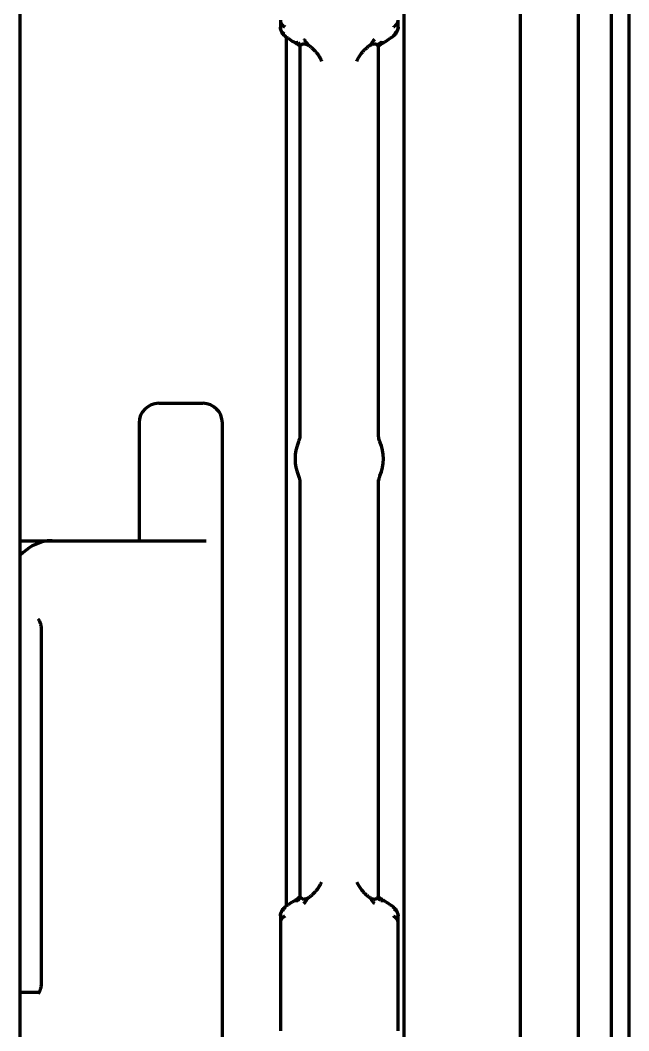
# Model space of a CAD drawing. Header units: inches. Extents: x 904 to 7172, y 213 to 5528.
# Drawn here: x 1052.3 to 1083.3, y 2190.1 to 2241.6 of the extents above; entities that cross this region are included whole.
import ezdxf

# ---------------------------------------------------------------- set-up
doc = ezdxf.new("R2010")
doc.units = ezdxf.units.IN

msp = doc.modelspace()

# ---------------------------------------------------------------- linework, layer by layer
at = {"linetype": 'Continuous', "lineweight": 70}
for p, q in [((1083.26, 3702.122), (1083.26, 2036.922)), ((1052.26, 2062.722), (1052.26, 3700.722)), ((1071.81, 2133.122), (1071.81, 2283.734)), ((1077.73, 2282.816), (1077.73, 2187.572)), ((1080.698, 2187.572), (1080.698, 2282.333)), ((1082.371, 2187.572), (1082.371, 2282.07)), ((1065.756, 2240.926), (1065.713, 2240.872)), ((1071.306, 2240.872), (1071.263, 2240.926)), ((1065.81, 2240.751), (1065.81, 2196.497)), ((1066.51, 2240.317), (1066.51, 2220.372)), ((1070.509, 2220.547), (1070.509, 2240.317)), ((1059.313, 2222.122), (1061.556, 2222.122)), ((1058.313, 2221.122), (1058.313, 2215.122)), ((1062.556, 2083.122), (1062.556, 2221.122)), ((1070.583, 2220.17), (1070.584, 2220.167)), ((1066.436, 2218.424), (1066.435, 2218.426)), ((1070.509, 2196.976), (1070.509, 2218.221)), ((1066.51, 2218.046), (1066.51, 2196.976)), ((1052.259, 2215.122), (1053.895, 2215.122)), ((1053.895, 2215.122), (1060.587, 2215.122)), ((1060.587, 2215.122), (1061.729, 2215.122)), ((1053.328, 2210.55), (1053.328, 2192.622)), ((1066.51, 2196.975), (1066.554, 2196.924)), ((1065.713, 2196.422), (1065.756, 2196.368)), ((1071.263, 2196.368), (1071.306, 2196.422)), ((1065.51, 2195.647), (1065.51, 2190.146)), ((1071.51, 2190.146), (1071.51, 2195.647)), ((1052.259, 2192.122), (1053.225, 2192.122))]:
    msp.add_line(p, q, dxfattribs=at)
for centre, radius, start, end in [((1068.51, 2244.397), 4.5, 231.5767, 240.0016), ((1068.51, 2244.397), 4.5, 299.9984, 308.4325), ((1059.313, 2221.122), 1, 90, 180), ((1061.556, 2221.122), 1, 0, 90), ((1068.51, 2219.297), 2.25, 157.2326, 202.7674), ((1068.51, 2219.297), 2.25, 337.2326, 22.7674), ((1068.51, 2192.897), 4.5, 119.9984, 128.4327), ((1068.51, 2192.897), 4.5, 51.5776, 60.0016)]:
    msp.add_arc(centre, radius, start, end, dxfattribs=at)
for centre, major_axis, ratio, start_param, end_param in [((1070.997, 2241.265), (0.312, -0.391), 0.210527, 6.282797, 6.783546), ((1071.497, 2239.215), (1.342, 0.629), 0.999709, 1.654921, 1.870025), ((1053.872, 2210.122), (0, -5), 0.615661, 3.249494, 3.692868), ((1065.522, 2198.079), (1.342, 0.629), 0.999709, 4.796504, 5.011608), ((1066.022, 2196.029), (-0.312, 0.391), 0.212305, 6.282869, 6.783619)]:
    msp.add_ellipse(centre, major_axis=major_axis, ratio=ratio, start_param=start_param, end_param=end_param, dxfattribs=at)
for points, knots in [([(1065.51, 2241.646), (1065.51, 2241.643), (1065.51, 2241.638), (1065.51, 2241.629), (1065.511, 2241.621), (1065.511, 2241.613), (1065.512, 2241.605), (1065.513, 2241.597), (1065.515, 2241.589), (1065.516, 2241.582), (1065.518, 2241.574), (1065.52, 2241.567), (1065.522, 2241.56), (1065.524, 2241.553), (1065.526, 2241.546), (1065.528, 2241.54), (1065.53, 2241.533), (1065.533, 2241.527), (1065.535, 2241.521), (1065.538, 2241.515), (1065.541, 2241.509), (1065.543, 2241.504), (1065.546, 2241.498), (1065.549, 2241.493), (1065.551, 2241.488), (1065.554, 2241.483), (1065.557, 2241.478), (1065.56, 2241.473), (1065.563, 2241.469), (1065.565, 2241.464), (1065.571, 2241.456), (1065.58, 2241.443), (1065.593, 2241.427), (1065.606, 2241.412), (1065.621, 2241.397), (1065.635, 2241.383), (1065.651, 2241.37), (1065.667, 2241.357), (1065.683, 2241.345), (1065.7, 2241.334), (1065.716, 2241.324), (1065.728, 2241.317), (1065.734, 2241.314)], [0, 0, 0, 0, 0.022145, 0.043936, 0.06537, 0.086448, 0.107169, 0.12753, 0.147533, 0.167177, 0.186461, 0.205385, 0.223948, 0.242152, 0.259995, 0.277478, 0.294602, 0.311365, 0.327769, 0.343815, 0.359501, 0.37483, 0.389801, 0.404416, 0.418674, 0.432577, 0.446125, 0.459319, 0.47216, 0.484648, 0.496785, 0.546297, 0.595032, 0.642993, 0.690188, 0.736624, 0.782312, 0.827263, 0.871492, 0.915013, 0.957843, 1, 1, 1, 1]), ([(1065.51, 2241.289), (1065.51, 2241.285), (1065.51, 2241.278), (1065.51, 2241.267), (1065.511, 2241.257), (1065.511, 2241.246), (1065.512, 2241.236), (1065.513, 2241.227), (1065.515, 2241.217), (1065.516, 2241.208), (1065.517, 2241.199), (1065.519, 2241.19), (1065.521, 2241.182), (1065.522, 2241.174), (1065.524, 2241.166), (1065.526, 2241.158), (1065.528, 2241.151), (1065.53, 2241.144), (1065.532, 2241.137), (1065.534, 2241.13), (1065.536, 2241.124), (1065.538, 2241.118), (1065.54, 2241.112), (1065.542, 2241.106), (1065.544, 2241.101), (1065.546, 2241.095), (1065.548, 2241.091), (1065.55, 2241.086), (1065.552, 2241.081), (1065.554, 2241.077), (1065.556, 2241.073), (1065.557, 2241.069), (1065.559, 2241.066), (1065.561, 2241.062), (1065.565, 2241.052), (1065.574, 2241.036), (1065.587, 2241.013), (1065.6, 2240.992), (1065.615, 2240.972), (1065.63, 2240.952), (1065.645, 2240.934), (1065.661, 2240.917), (1065.678, 2240.901), (1065.694, 2240.886), (1065.706, 2240.877), (1065.711, 2240.873)], [0, 0, 0, 0, 0.022871, 0.045255, 0.067151, 0.088558, 0.109477, 0.129906, 0.149846, 0.169295, 0.188253, 0.206721, 0.224697, 0.242183, 0.259177, 0.27568, 0.291693, 0.307214, 0.322245, 0.336784, 0.350834, 0.364392, 0.377461, 0.39004, 0.40213, 0.41373, 0.424842, 0.435464, 0.445599, 0.455245, 0.464404, 0.473075, 0.481259, 0.488956, 0.496167, 0.551431, 0.605603, 0.658683, 0.710673, 0.761578, 0.8114, 0.860146, 0.907823, 0.954438, 1, 1, 1, 1]), ([(1065.709, 2240.952), (1065.706, 2240.954), (1065.7, 2240.958), (1065.692, 2240.965), (1065.683, 2240.971), (1065.674, 2240.978), (1065.665, 2240.984), (1065.657, 2240.991), (1065.649, 2240.999), (1065.64, 2241.006), (1065.632, 2241.014), (1065.624, 2241.022), (1065.617, 2241.03), (1065.609, 2241.038), (1065.602, 2241.047), (1065.594, 2241.056), (1065.587, 2241.065), (1065.581, 2241.074), (1065.574, 2241.084), (1065.568, 2241.093), (1065.562, 2241.103), (1065.556, 2241.113), (1065.551, 2241.123), (1065.545, 2241.134), (1065.54, 2241.146), (1065.535, 2241.158), (1065.53, 2241.172), (1065.525, 2241.186), (1065.521, 2241.201), (1065.517, 2241.217), (1065.514, 2241.234), (1065.512, 2241.251), (1065.51, 2241.27), (1065.51, 2241.282), (1065.51, 2241.289)], [0, 0, 0, 0, 0.024355, 0.04894, 0.073756, 0.098805, 0.124087, 0.149606, 0.175361, 0.201355, 0.227588, 0.254061, 0.280776, 0.307734, 0.334935, 0.36238, 0.39007, 0.418005, 0.446186, 0.474613, 0.503287, 0.530252, 0.559079, 0.589773, 0.622339, 0.65678, 0.693098, 0.731298, 0.77138, 0.813344, 0.857191, 0.902919, 0.950523, 1, 1, 1, 1]), ([(1071.285, 2241.314), (1071.288, 2241.316), (1071.295, 2241.319), (1071.304, 2241.325), (1071.313, 2241.33), (1071.323, 2241.336), (1071.332, 2241.342), (1071.341, 2241.349), (1071.35, 2241.355), (1071.358, 2241.362), (1071.367, 2241.369), (1071.376, 2241.376), (1071.384, 2241.383), (1071.392, 2241.391), (1071.4, 2241.399), (1071.408, 2241.407), (1071.416, 2241.415), (1071.423, 2241.424), (1071.43, 2241.432), (1071.437, 2241.441), (1071.444, 2241.45), (1071.45, 2241.46), (1071.457, 2241.469), (1071.462, 2241.478), (1071.468, 2241.489), (1071.474, 2241.5), (1071.479, 2241.511), (1071.485, 2241.523), (1071.49, 2241.536), (1071.495, 2241.55), (1071.499, 2241.564), (1071.502, 2241.579), (1071.505, 2241.595), (1071.508, 2241.612), (1071.509, 2241.629), (1071.509, 2241.64), (1071.509, 2241.646)], [0, 0, 0, 0, 0.023051, 0.046302, 0.069757, 0.093418, 0.117289, 0.141371, 0.165669, 0.190184, 0.214918, 0.239874, 0.265054, 0.29046, 0.316093, 0.341956, 0.368049, 0.394373, 0.420931, 0.447722, 0.474747, 0.502007, 0.52759, 0.55469, 0.583315, 0.61347, 0.645164, 0.678399, 0.71318, 0.749511, 0.787392, 0.826825, 0.867806, 0.910333, 0.954401, 1, 1, 1, 1]), ([(1071.308, 2240.873), (1071.311, 2240.875), (1071.317, 2240.88), (1071.327, 2240.888), (1071.336, 2240.896), (1071.345, 2240.905), (1071.354, 2240.914), (1071.363, 2240.923), (1071.372, 2240.932), (1071.38, 2240.942), (1071.389, 2240.952), (1071.397, 2240.963), (1071.406, 2240.974), (1071.414, 2240.985), (1071.422, 2240.996), (1071.429, 2241.008), (1071.436, 2241.021), (1071.444, 2241.033), (1071.45, 2241.046), (1071.456, 2241.057), (1071.461, 2241.067), (1071.464, 2241.075), (1071.468, 2241.084), (1071.473, 2241.095), (1071.477, 2241.106), (1071.481, 2241.119), (1071.486, 2241.133), (1071.49, 2241.148), (1071.495, 2241.165), (1071.499, 2241.182), (1071.502, 2241.201), (1071.505, 2241.221), (1071.508, 2241.243), (1071.509, 2241.265), (1071.509, 2241.281), (1071.509, 2241.289)], [0, 0, 0, 0, 0.025171, 0.050666, 0.076486, 0.102633, 0.129109, 0.155914, 0.18305, 0.210518, 0.238318, 0.266453, 0.294923, 0.323728, 0.352869, 0.382347, 0.412161, 0.442313, 0.472802, 0.503628, 0.520183, 0.539089, 0.56035, 0.583969, 0.609949, 0.638294, 0.669006, 0.702086, 0.737538, 0.775362, 0.815557, 0.858122, 0.903055, 0.950349, 1, 1, 1, 1]), ([(1071.509, 2241.289), (1071.509, 2241.285), (1071.509, 2241.279), (1071.509, 2241.27), (1071.508, 2241.26), (1071.507, 2241.251), (1071.506, 2241.242), (1071.505, 2241.234), (1071.504, 2241.225), (1071.502, 2241.217), (1071.5, 2241.209), (1071.498, 2241.201), (1071.496, 2241.193), (1071.494, 2241.186), (1071.492, 2241.179), (1071.489, 2241.172), (1071.487, 2241.165), (1071.484, 2241.158), (1071.482, 2241.152), (1071.479, 2241.146), (1071.476, 2241.14), (1071.474, 2241.134), (1071.471, 2241.128), (1071.468, 2241.123), (1071.465, 2241.118), (1071.463, 2241.113), (1071.46, 2241.108), (1071.455, 2241.098), (1071.446, 2241.085), (1071.433, 2241.067), (1071.42, 2241.049), (1071.406, 2241.033), (1071.391, 2241.018), (1071.375, 2241.003), (1071.36, 2240.989), (1071.343, 2240.976), (1071.327, 2240.964), (1071.315, 2240.956), (1071.309, 2240.952)], [0, 0, 0, 0, 0.024973, 0.049479, 0.073516, 0.097084, 0.120183, 0.142811, 0.16497, 0.186657, 0.207874, 0.228619, 0.248894, 0.268697, 0.28803, 0.306892, 0.325284, 0.343205, 0.360656, 0.377639, 0.394152, 0.410196, 0.425772, 0.440881, 0.455523, 0.469698, 0.483407, 0.496651, 0.550923, 0.604307, 0.656806, 0.708423, 0.759165, 0.809037, 0.858048, 0.906205, 0.953519, 1, 1, 1, 1]), ([(1066.395, 2240.503), (1066.383, 2240.502), (1066.361, 2240.501), (1066.335, 2240.501), (1066.314, 2240.5), (1066.297, 2240.5), (1066.284, 2240.499), (1066.274, 2240.499), (1066.266, 2240.499), (1066.261, 2240.499), (1066.26, 2240.499), (1066.26, 2240.5)], [0, 0, 0, 0, 0.111111, 0.222222, 0.333333, 0.444444, 0.555555, 0.666666, 0.777777, 0.888888, 1, 1, 1, 1]), ([(1066.26, 2240.5), (1066.26, 2240.499), (1066.261, 2240.499), (1066.261, 2240.499), (1066.261, 2240.498)], [0, 0, 0, 0, 0.799482, 1, 1, 1, 1]), ([(1066.554, 2240.37), (1066.548, 2240.363), (1066.538, 2240.351), (1066.527, 2240.337), (1066.519, 2240.328), (1066.514, 2240.322), (1066.511, 2240.319), (1066.51, 2240.318), (1066.51, 2240.318)], [0, 0, 0, 0, 0.166664, 0.333327, 0.499991, 0.666654, 0.833318, 1, 1, 1, 1]), ([(1066.931, 2240.367), (1066.892, 2240.389), (1066.853, 2240.406), (1066.804, 2240.419), (1066.795, 2240.422), (1066.776, 2240.426), (1066.767, 2240.427), (1066.739, 2240.431), (1066.722, 2240.432), (1066.696, 2240.432), (1066.688, 2240.431), (1066.672, 2240.429), (1066.664, 2240.428), (1066.642, 2240.424), (1066.628, 2240.42), (1066.609, 2240.412), (1066.603, 2240.409), (1066.592, 2240.402), (1066.576, 2240.392), (1066.562, 2240.379), (1066.554, 2240.37)], [0, 0, 0, 0, 0.25, 0.25, 0.3125, 0.3125, 0.375, 0.375, 0.5, 0.5, 0.5625, 0.5625, 0.625, 0.625, 0.75, 0.75, 0.8125, 0.8125, 0.875, 1, 1, 1, 1]), ([(1070.465, 2240.37), (1070.449, 2240.388), (1070.429, 2240.403), (1070.397, 2240.417), (1070.391, 2240.419), (1070.377, 2240.423), (1070.37, 2240.425), (1070.348, 2240.43), (1070.332, 2240.431), (1070.307, 2240.432), (1070.298, 2240.432), (1070.28, 2240.431), (1070.271, 2240.43), (1070.244, 2240.426), (1070.225, 2240.422), (1070.196, 2240.414), (1070.186, 2240.411), (1070.167, 2240.404), (1070.157, 2240.4), (1070.127, 2240.388), (1070.108, 2240.378), (1070.088, 2240.367)], [0, 0, 0, 0, 0.25, 0.25, 0.3125, 0.3125, 0.375, 0.375, 0.5, 0.5, 0.5625, 0.5625, 0.625, 0.625, 0.75, 0.75, 0.8125, 0.8125, 0.875, 0.875, 1, 1, 1, 1]), ([(1070.76, 2240.5), (1070.76, 2240.5), (1070.759, 2240.5), (1070.759, 2240.499), (1070.759, 2240.499), (1070.758, 2240.499), (1070.753, 2240.499), (1070.745, 2240.499), (1070.733, 2240.499), (1070.716, 2240.5), (1070.694, 2240.5), (1070.665, 2240.501), (1070.638, 2240.502), (1070.624, 2240.503)], [0, 0, 0, 0, 0.000002, 0.000002, 0.000002, 0.125002, 0.250001, 0.375001, 0.500001, 0.625001, 0.75, 0.875, 1, 1, 1, 1]), ([(1066.506, 2220.547), (1066.508, 2220.516), (1066.507, 2220.439), (1066.488, 2220.333), (1066.463, 2220.242), (1066.445, 2220.193), (1066.436, 2220.171), (1066.434, 2220.166), (1066.433, 2220.164), (1066.433, 2220.163), (1066.432, 2220.162), (1066.432, 2220.161), (1066.433, 2220.162), (1066.434, 2220.166), (1066.435, 2220.168)], [0, 0, 0, 0, 0.194649, 0.470857, 0.661147, 0.766771, 0.796187, 0.803844, 0.809152, 0.815288, 0.825535, 0.848758, 0.924174, 1, 1, 1, 1]), ([(1070.583, 2220.17), (1070.583, 2220.171), (1070.571, 2220.199), (1070.534, 2220.31), (1070.504, 2220.435), (1070.512, 2220.532), (1070.514, 2220.547)], [0, 0, 0, 0, 0.009262, 0.246774, 0.884162, 1, 1, 1, 1]), ([(1066.436, 2218.423), (1066.436, 2218.422), (1066.448, 2218.393), (1066.492, 2218.267), (1066.509, 2218.143), (1066.508, 2218.046)], [0, 0, 0, 0, 0.009299, 0.261296, 1, 1, 1, 1]), ([(1070.513, 2218.046), (1070.511, 2218.078), (1070.512, 2218.154), (1070.531, 2218.26), (1070.556, 2218.351), (1070.574, 2218.4), (1070.583, 2218.422), (1070.585, 2218.428), (1070.586, 2218.43), (1070.586, 2218.431), (1070.587, 2218.432), (1070.587, 2218.432), (1070.586, 2218.431), (1070.585, 2218.428), (1070.584, 2218.425)], [0, 0, 0, 0, 0.192641, 0.46939, 0.660242, 0.766372, 0.796104, 0.80381, 0.809134, 0.815266, 0.825483, 0.848577, 0.923342, 1, 1, 1, 1]), ([(1053.182, 2211.12), (1053.182, 2211.12), (1053.193, 2211.109), (1053.237, 2211.036), (1053.288, 2210.897), (1053.322, 2210.725), (1053.328, 2210.606), (1053.328, 2210.55)], [0, 0, 0, 0, 0.170961, 0.388735, 0.597442, 0.819644, 1, 1, 1, 1]), ([(1066.259, 2196.794), (1066.26, 2196.794), (1066.26, 2196.794), (1066.26, 2196.794), (1066.26, 2196.794), (1066.261, 2196.794), (1066.266, 2196.794), (1066.274, 2196.794), (1066.286, 2196.794), (1066.303, 2196.794), (1066.325, 2196.793), (1066.354, 2196.792), (1066.381, 2196.791), (1066.395, 2196.791), (1066.395, 2196.791), (1066.396, 2196.791)], [0, 0, 0, 0, 0.000001, 0.000001, 0.000001, 0.125, 0.25, 0.375, 0.5, 0.625, 0.749999, 0.874999, 0.999999, 0.999999, 1, 1, 1, 1]), ([(1066.554, 2196.924), (1066.57, 2196.905), (1066.59, 2196.89), (1066.622, 2196.877), (1066.628, 2196.874), (1066.642, 2196.87), (1066.649, 2196.868), (1066.672, 2196.864), (1066.687, 2196.862), (1066.712, 2196.862), (1066.721, 2196.862), (1066.739, 2196.863), (1066.748, 2196.864), (1066.776, 2196.867), (1066.794, 2196.871), (1066.823, 2196.879), (1066.833, 2196.883), (1066.853, 2196.889), (1066.862, 2196.893), (1066.892, 2196.906), (1066.912, 2196.915), (1066.931, 2196.926)], [0, 0, 0, 0, 0.25, 0.25, 0.3125, 0.3125, 0.375, 0.375, 0.5, 0.5, 0.5625, 0.5625, 0.625, 0.625, 0.75, 0.75, 0.8125, 0.8125, 0.875, 0.875, 1, 1, 1, 1]), ([(1070.088, 2196.926), (1070.127, 2196.904), (1070.166, 2196.888), (1070.215, 2196.874), (1070.224, 2196.872), (1070.243, 2196.868), (1070.252, 2196.866), (1070.28, 2196.862), (1070.297, 2196.861), (1070.323, 2196.862), (1070.331, 2196.862), (1070.347, 2196.864), (1070.355, 2196.865), (1070.377, 2196.87), (1070.391, 2196.874), (1070.41, 2196.882), (1070.416, 2196.885), (1070.427, 2196.891), (1070.443, 2196.902), (1070.457, 2196.914), (1070.465, 2196.924)], [0, 0, 0, 0, 0.25, 0.25, 0.3125, 0.3125, 0.375, 0.375, 0.5, 0.5, 0.5625, 0.5625, 0.625, 0.625, 0.75, 0.75, 0.8125, 0.8125, 0.875, 1, 1, 1, 1]), ([(1070.624, 2196.791), (1070.636, 2196.791), (1070.658, 2196.792), (1070.684, 2196.793), (1070.705, 2196.794), (1070.722, 2196.794), (1070.735, 2196.794), (1070.745, 2196.794), (1070.753, 2196.794), (1070.758, 2196.794), (1070.759, 2196.794), (1070.759, 2196.794)], [0, 0, 0, 0, 0.111111, 0.222222, 0.333333, 0.444444, 0.555555, 0.666666, 0.777777, 0.888888, 1, 1, 1, 1]), ([(1070.759, 2196.794), (1070.759, 2196.794), (1070.758, 2196.795), (1070.758, 2196.795), (1070.758, 2196.795)], [0, 0, 0, 0, 0.799483, 1, 1, 1, 1]), ([(1065.711, 2196.421), (1065.708, 2196.418), (1065.702, 2196.413), (1065.693, 2196.405), (1065.683, 2196.397), (1065.674, 2196.389), (1065.665, 2196.38), (1065.656, 2196.371), (1065.647, 2196.361), (1065.639, 2196.351), (1065.63, 2196.341), (1065.622, 2196.331), (1065.614, 2196.32), (1065.605, 2196.309), (1065.598, 2196.297), (1065.59, 2196.285), (1065.583, 2196.273), (1065.575, 2196.26), (1065.569, 2196.248), (1065.563, 2196.237), (1065.559, 2196.227), (1065.555, 2196.22), (1065.552, 2196.211), (1065.547, 2196.201), (1065.543, 2196.19), (1065.539, 2196.177), (1065.534, 2196.163), (1065.529, 2196.148), (1065.525, 2196.132), (1065.521, 2196.114), (1065.517, 2196.095), (1065.514, 2196.074), (1065.512, 2196.052), (1065.51, 2196.029), (1065.51, 2196.013), (1065.51, 2196.005)], [0, 0, 0, 0, 0.025091, 0.050515, 0.076274, 0.10237, 0.128803, 0.155576, 0.182689, 0.210144, 0.23794, 0.266081, 0.294565, 0.323394, 0.352569, 0.382089, 0.411955, 0.442168, 0.472727, 0.503631, 0.518597, 0.53614, 0.556265, 0.578974, 0.604272, 0.632161, 0.662644, 0.695723, 0.731402, 0.76968, 0.810557, 0.854032, 0.900101, 0.948759, 1, 1, 1, 1]), ([(1065.51, 2196.005), (1065.51, 2196.008), (1065.51, 2196.014), (1065.51, 2196.024), (1065.511, 2196.033), (1065.512, 2196.042), (1065.513, 2196.051), (1065.514, 2196.059), (1065.515, 2196.068), (1065.517, 2196.076), (1065.519, 2196.084), (1065.521, 2196.092), (1065.523, 2196.099), (1065.525, 2196.107), (1065.527, 2196.114), (1065.53, 2196.121), (1065.532, 2196.128), (1065.535, 2196.135), (1065.537, 2196.141), (1065.54, 2196.147), (1065.542, 2196.153), (1065.545, 2196.159), (1065.548, 2196.165), (1065.551, 2196.17), (1065.553, 2196.176), (1065.556, 2196.181), (1065.559, 2196.186), (1065.565, 2196.195), (1065.573, 2196.209), (1065.586, 2196.227), (1065.599, 2196.244), (1065.613, 2196.26), (1065.628, 2196.276), (1065.643, 2196.29), (1065.659, 2196.304), (1065.676, 2196.317), (1065.692, 2196.33), (1065.704, 2196.337), (1065.71, 2196.341)], [0, 0, 0, 0, 0.024705, 0.048964, 0.072776, 0.096141, 0.119058, 0.141528, 0.163548, 0.18512, 0.206243, 0.226917, 0.247142, 0.266918, 0.286245, 0.305124, 0.323553, 0.341535, 0.359068, 0.376155, 0.392794, 0.408986, 0.424732, 0.440033, 0.454888, 0.469299, 0.483266, 0.49679, 0.550956, 0.604255, 0.656687, 0.708259, 0.758975, 0.808843, 0.85787, 0.906065, 0.953438, 1, 1, 1, 1]), ([(1065.734, 2195.98), (1065.731, 2195.978), (1065.724, 2195.974), (1065.715, 2195.969), (1065.706, 2195.963), (1065.696, 2195.957), (1065.687, 2195.951), (1065.678, 2195.945), (1065.669, 2195.938), (1065.66, 2195.931), (1065.652, 2195.924), (1065.643, 2195.917), (1065.635, 2195.91), (1065.627, 2195.902), (1065.619, 2195.894), (1065.611, 2195.886), (1065.603, 2195.878), (1065.596, 2195.87), (1065.588, 2195.861), (1065.581, 2195.852), (1065.575, 2195.843), (1065.568, 2195.834), (1065.562, 2195.824), (1065.557, 2195.815), (1065.551, 2195.805), (1065.545, 2195.794), (1065.539, 2195.782), (1065.534, 2195.77), (1065.529, 2195.757), (1065.524, 2195.743), (1065.52, 2195.729), (1065.517, 2195.714), (1065.514, 2195.698), (1065.511, 2195.682), (1065.51, 2195.665), (1065.51, 2195.653), (1065.51, 2195.647)], [0, 0, 0, 0, 0.023097, 0.046394, 0.069896, 0.093605, 0.117525, 0.141657, 0.166005, 0.190571, 0.215357, 0.240367, 0.265601, 0.291061, 0.31675, 0.342669, 0.36882, 0.395202, 0.421819, 0.44867, 0.475757, 0.503079, 0.528612, 0.55566, 0.584227, 0.614322, 0.645949, 0.679115, 0.713822, 0.750074, 0.787873, 0.827217, 0.868107, 0.910538, 0.954505, 1, 1, 1, 1]), ([(1071.509, 2195.647), (1071.509, 2195.65), (1071.509, 2195.656), (1071.509, 2195.664), (1071.508, 2195.673), (1071.508, 2195.681), (1071.507, 2195.689), (1071.506, 2195.697), (1071.504, 2195.704), (1071.503, 2195.712), (1071.501, 2195.719), (1071.499, 2195.727), (1071.497, 2195.734), (1071.495, 2195.741), (1071.493, 2195.747), (1071.491, 2195.754), (1071.489, 2195.76), (1071.486, 2195.767), (1071.484, 2195.773), (1071.481, 2195.779), (1071.478, 2195.784), (1071.476, 2195.79), (1071.473, 2195.795), (1071.47, 2195.801), (1071.468, 2195.806), (1071.465, 2195.811), (1071.462, 2195.816), (1071.459, 2195.82), (1071.456, 2195.825), (1071.454, 2195.829), (1071.448, 2195.838), (1071.439, 2195.85), (1071.426, 2195.867), (1071.413, 2195.882), (1071.398, 2195.897), (1071.384, 2195.911), (1071.368, 2195.924), (1071.352, 2195.936), (1071.336, 2195.948), (1071.319, 2195.959), (1071.303, 2195.97), (1071.291, 2195.976), (1071.285, 2195.98)], [0, 0, 0, 0, 0.022173, 0.043991, 0.065453, 0.086557, 0.107303, 0.127691, 0.147719, 0.167387, 0.186695, 0.205643, 0.22423, 0.242456, 0.260322, 0.277827, 0.294972, 0.311756, 0.328181, 0.344246, 0.359953, 0.375301, 0.390291, 0.404923, 0.4192, 0.43312, 0.446685, 0.459895, 0.472752, 0.485256, 0.497408, 0.546852, 0.595521, 0.643418, 0.690552, 0.736929, 0.78256, 0.827458, 0.871634, 0.915106, 0.957888, 1, 1, 1, 1]), ([(1071.509, 2196.005), (1071.509, 2196.008), (1071.509, 2196.016), (1071.509, 2196.026), (1071.508, 2196.037), (1071.508, 2196.047), (1071.507, 2196.057), (1071.506, 2196.067), (1071.505, 2196.076), (1071.503, 2196.085), (1071.502, 2196.094), (1071.5, 2196.103), (1071.498, 2196.111), (1071.497, 2196.12), (1071.495, 2196.127), (1071.493, 2196.135), (1071.491, 2196.143), (1071.489, 2196.15), (1071.487, 2196.157), (1071.485, 2196.163), (1071.483, 2196.17), (1071.481, 2196.176), (1071.479, 2196.182), (1071.477, 2196.187), (1071.475, 2196.193), (1071.473, 2196.198), (1071.471, 2196.203), (1071.469, 2196.208), (1071.467, 2196.212), (1071.465, 2196.216), (1071.463, 2196.22), (1071.462, 2196.224), (1071.46, 2196.228), (1071.459, 2196.231), (1071.454, 2196.241), (1071.445, 2196.258), (1071.432, 2196.28), (1071.419, 2196.302), (1071.404, 2196.322), (1071.389, 2196.341), (1071.374, 2196.359), (1071.358, 2196.376), (1071.341, 2196.392), (1071.325, 2196.407), (1071.313, 2196.416), (1071.308, 2196.421)], [0, 0, 0, 0, 0.022861, 0.045236, 0.067124, 0.088524, 0.109435, 0.129858, 0.149791, 0.169234, 0.188188, 0.206651, 0.224624, 0.242107, 0.259099, 0.2756, 0.291611, 0.307132, 0.322162, 0.336702, 0.350753, 0.364313, 0.377385, 0.389967, 0.40206, 0.413664, 0.42478, 0.435408, 0.445548, 0.455201, 0.464367, 0.473045, 0.481238, 0.488944, 0.496164, 0.551428, 0.605599, 0.65868, 0.71067, 0.761575, 0.811397, 0.860144, 0.907821, 0.954437, 1, 1, 1, 1]), ([(1071.31, 2196.341), (1071.313, 2196.339), (1071.319, 2196.335), (1071.327, 2196.329), (1071.336, 2196.323), (1071.345, 2196.316), (1071.354, 2196.309), (1071.362, 2196.302), (1071.37, 2196.295), (1071.379, 2196.287), (1071.387, 2196.28), (1071.395, 2196.272), (1071.402, 2196.264), (1071.41, 2196.255), (1071.418, 2196.247), (1071.425, 2196.238), (1071.432, 2196.229), (1071.439, 2196.219), (1071.445, 2196.21), (1071.451, 2196.2), (1071.457, 2196.19), (1071.463, 2196.181), (1071.468, 2196.17), (1071.474, 2196.159), (1071.479, 2196.148), (1071.484, 2196.135), (1071.489, 2196.122), (1071.494, 2196.107), (1071.498, 2196.092), (1071.502, 2196.076), (1071.505, 2196.06), (1071.508, 2196.042), (1071.509, 2196.024), (1071.509, 2196.011), (1071.509, 2196.005)], [0, 0, 0, 0, 0.024357, 0.048944, 0.073762, 0.098812, 0.124097, 0.149618, 0.175376, 0.201372, 0.227608, 0.254084, 0.280802, 0.307763, 0.334967, 0.362415, 0.390108, 0.418047, 0.446232, 0.474663, 0.503341, 0.530292, 0.559107, 0.58979, 0.622347, 0.65678, 0.693093, 0.731289, 0.771368, 0.813332, 0.857179, 0.902909, 0.950518, 1, 1, 1, 1]), ([(1053.328, 2192.622), (1053.328, 2192.546), (1053.317, 2192.404), (1053.272, 2192.22), (1053.217, 2192.097), (1053.186, 2192.056), (1053.182, 2192.051), (1053.182, 2192.051)], [0, 0, 0, 0, 0.239269, 0.485113, 0.691034, 0.916821, 1, 1, 1, 1])]:
    msp.add_open_spline(points, degree=3, knots=knots, dxfattribs=at)
for points in [[(1065.51, 2241.646), (1065.51, 2241.525), (1065.51, 2241.406), (1065.51, 2241.289)], [(1071.51, 2241.289), (1071.51, 2241.406), (1071.51, 2241.525), (1071.51, 2241.646)], [(1066.395, 2240.503), (1066.451, 2240.462), (1066.504, 2240.418), (1066.554, 2240.37)], [(1067.11, 2240.241), (1067.096, 2240.254), (1067.069, 2240.278), (1067.024, 2240.311), (1066.978, 2240.341), (1066.947, 2240.359), (1066.931, 2240.368)], [(1070.088, 2240.368), (1070.072, 2240.359), (1070.041, 2240.341), (1069.995, 2240.311), (1069.95, 2240.278), (1069.923, 2240.254), (1069.909, 2240.241)], [(1070.305, 2240.661), (1070.225, 2240.576), (1070.152, 2240.477), (1070.088, 2240.367)], [(1070.509, 2240.318), (1070.509, 2240.318), (1070.508, 2240.319), (1070.505, 2240.322), (1070.5, 2240.328), (1070.492, 2240.337), (1070.481, 2240.35), (1070.471, 2240.363), (1070.465, 2240.37)], [(1070.76, 2240.499), (1070.67, 2240.448), (1070.586, 2240.387), (1070.509, 2240.318)], [(1067.11, 2240.241), (1067.153, 2240.201), (1067.233, 2240.122), (1067.333, 2240.011), (1067.415, 2239.907), (1067.481, 2239.81), (1067.535, 2239.721), (1067.576, 2239.641), (1067.599, 2239.59), (1067.61, 2239.566)], [(1069.409, 2239.566), (1069.42, 2239.59), (1069.443, 2239.641), (1069.484, 2239.721), (1069.538, 2239.81), (1069.604, 2239.907), (1069.686, 2240.011), (1069.786, 2240.122), (1069.866, 2240.201), (1069.909, 2240.241)], [(1053.895, 2215.122), (1053.853, 2215.122), (1053.771, 2215.12), (1053.653, 2215.11), (1053.577, 2215.099), (1053.54, 2215.093)], [(1067.11, 2197.052), (1067.153, 2197.093), (1067.233, 2197.171), (1067.332, 2197.282), (1067.415, 2197.387), (1067.481, 2197.483), (1067.534, 2197.572), (1067.576, 2197.653), (1067.599, 2197.703), (1067.61, 2197.728)], [(1069.409, 2197.728), (1069.42, 2197.703), (1069.443, 2197.653), (1069.485, 2197.572), (1069.538, 2197.483), (1069.604, 2197.387), (1069.687, 2197.282), (1069.786, 2197.171), (1069.866, 2197.093), (1069.909, 2197.052)], [(1066.931, 2196.926), (1066.947, 2196.935), (1066.978, 2196.953), (1067.024, 2196.983), (1067.069, 2197.016), (1067.096, 2197.04), (1067.11, 2197.052)], [(1069.909, 2197.052), (1069.923, 2197.04), (1069.95, 2197.016), (1069.995, 2196.983), (1070.041, 2196.953), (1070.072, 2196.935), (1070.088, 2196.926)], [(1066.26, 2196.794), (1066.349, 2196.846), (1066.433, 2196.906), (1066.51, 2196.975)], [(1066.714, 2196.633), (1066.794, 2196.717), (1066.867, 2196.816), (1066.931, 2196.926)], [(1070.465, 2196.924), (1070.471, 2196.931), (1070.481, 2196.943), (1070.492, 2196.957), (1070.5, 2196.966), (1070.505, 2196.972), (1070.508, 2196.975), (1070.509, 2196.975), (1070.509, 2196.975)], [(1070.624, 2196.791), (1070.569, 2196.831), (1070.515, 2196.876), (1070.465, 2196.924)], [(1065.51, 2196.005), (1065.51, 2195.887), (1065.51, 2195.769), (1065.51, 2195.647)], [(1071.51, 2195.647), (1071.51, 2195.769), (1071.51, 2195.887), (1071.51, 2196.005)]]:
    msp.add_open_spline(points, degree=3, dxfattribs=at)
for points, weights in [([(1066.26, 2240.5), (1066.349, 2240.448), (1066.433, 2240.387), (1066.51, 2240.318)], [1.00266270954, 0.999112430153, 0.999112430153, 1.00266270954]), ([(1066.714, 2240.661), (1066.794, 2240.577), (1066.867, 2240.478), (1066.931, 2240.368)], [1.05198127797, 1.03075900917, 1.01603501308, 1.00780928969]), ([(1070.624, 2240.503), (1070.569, 2240.462), (1070.516, 2240.418), (1070.465, 2240.37)], [1.00266264298, 1.00023799031, 0.999469288309, 1.00035653698]), ([(1066.395, 2196.791), (1066.45, 2196.832), (1066.504, 2196.876), (1066.554, 2196.924)], [1.00266264298, 1.00023799031, 0.999469288309, 1.00035653698]), ([(1070.305, 2196.633), (1070.225, 2196.717), (1070.152, 2196.815), (1070.088, 2196.926)], [1.0519813924, 1.03075909864, 1.01603507857, 1.00780933218]), ([(1070.759, 2196.794), (1070.67, 2196.846), (1070.586, 2196.906), (1070.509, 2196.975)], [1.00266270954, 0.999112430153, 0.999112430153, 1.00266270954])]:
    msp.add_rational_spline(points, weights, degree=3, dxfattribs=at)

doc.saveas('drawing.dxf')
